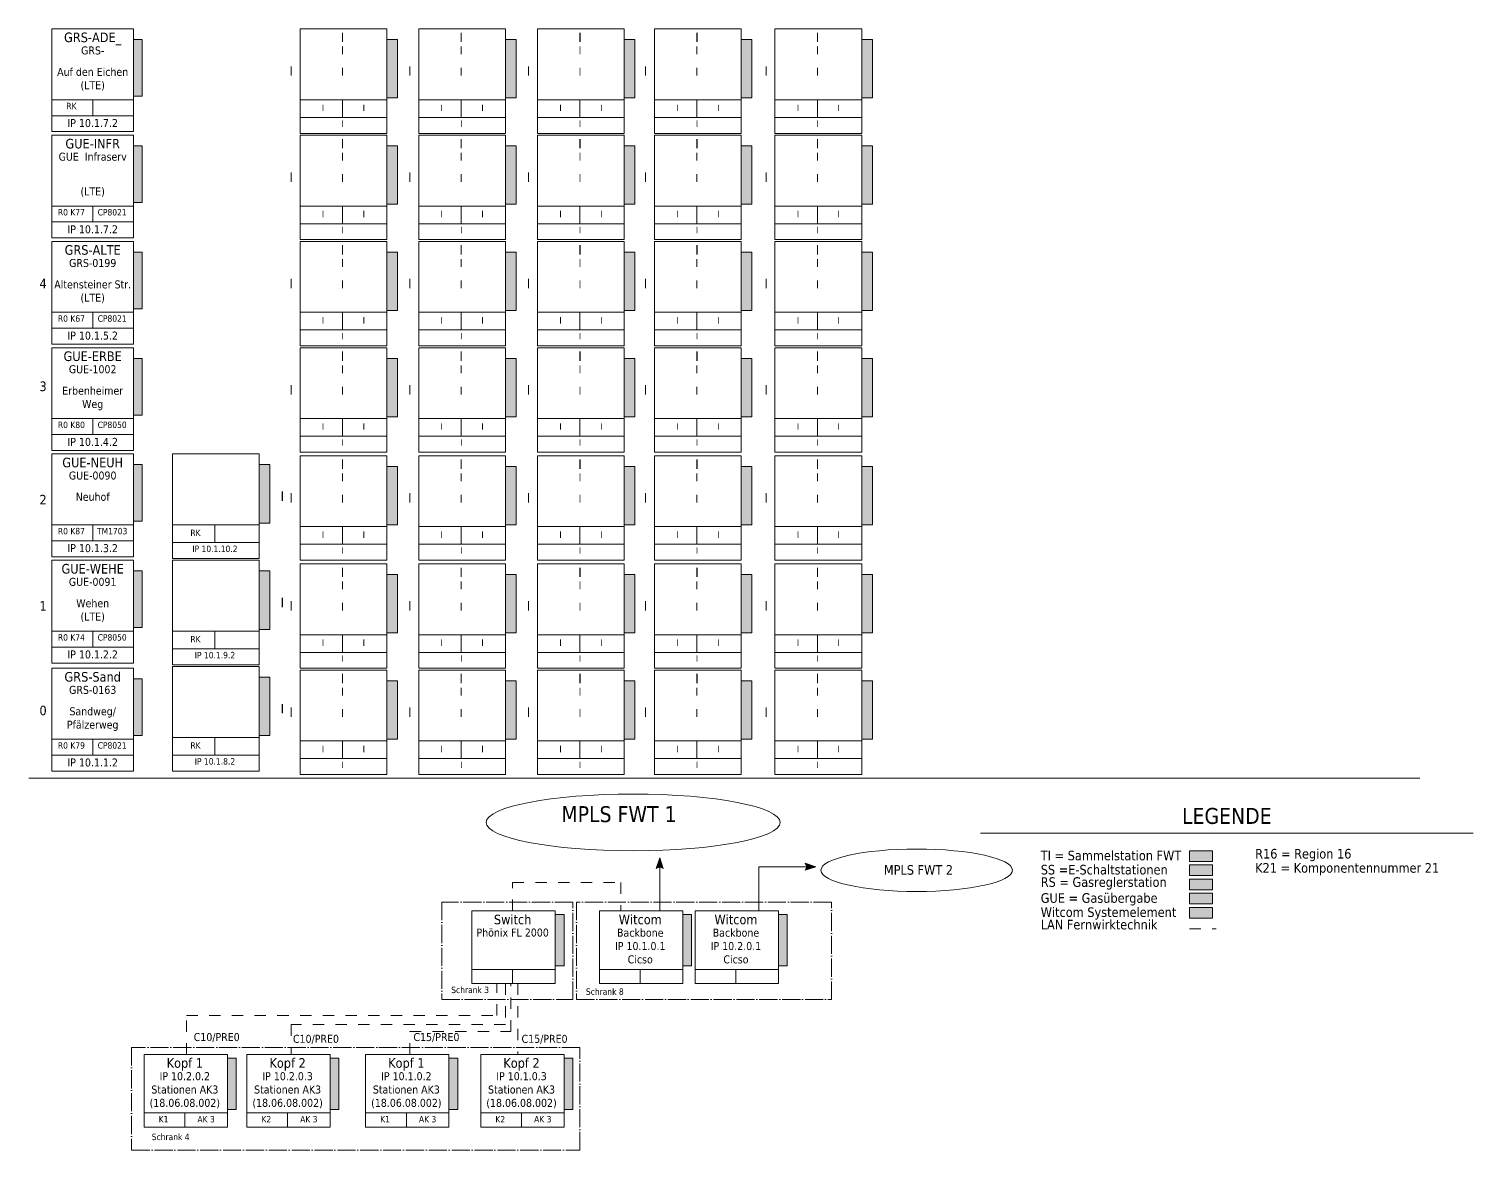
# Model space of a CAD drawing. Header units: millimetres. Extents: x 0 to 2424, y 0 to 950.
# Drawn here: x 1609 to 2424, y 220 to 853 of the extents above; entities that cross this region are included whole.
import ezdxf
from ezdxf.enums import TextEntityAlignment as Align

# ---------------------------------------------------------------- set-up
doc = ezdxf.new("R2010")
doc.units = ezdxf.units.MM
doc.linetypes.add('EPL_DASH', pattern=[1, 0.5, -0.5])
doc.linetypes.add('EPL_DASHDOT', pattern=[1, 0.8, -0.1, 0, -0.1])
doc.layers.add('EPLAN100', color=7, linetype='Continuous', lineweight=5)
doc.layers.add('EPLAN108', color=7, linetype='Continuous', lineweight=13)
doc.styles.add('Tahoma', font='')
doc.styles.get('Tahoma').set_extended_font_data('Tahoma')

msp = doc.modelspace()

# ---------------------------------------------------------------- hatches: boundary and pattern name
at = {"layer": 'EPLAN100', "lineweight": 18, "ltscale": 12.8}
for color, points in [(2, [(1668, 815), (1673, 815), (1673, 847), (1668, 847)]), (3, [(1811, 814), (1817, 814), (1817, 847), (1811, 847)]), (3, [(1878, 814), (1884, 814), (1884, 847), (1878, 847)]), (3, [(1945, 814), (1951, 814), (1951, 847), (1945, 847)]), (3, [(2011, 814), (2017, 814), (2017, 847), (2011, 847)]), (3, [(2079, 814), (2085, 814), (2085, 847), (2079, 847)]), (2, [(1668, 755), (1673, 755), (1673, 787), (1668, 787)]), (3, [(1811, 754), (1817, 754), (1817, 787), (1811, 787)]), (3, [(1878, 754), (1884, 754), (1884, 787), (1878, 787)]), (3, [(1945, 754), (1951, 754), (1951, 787), (1945, 787)]), (3, [(2011, 754), (2017, 754), (2017, 787), (2011, 787)]), (3, [(2079, 754), (2085, 754), (2085, 787), (2079, 787)]), (2, [(1668, 695), (1673, 695), (1673, 727), (1668, 727)]), (3, [(1811, 694), (1817, 694), (1817, 727), (1811, 727)]), (3, [(1878, 694), (1884, 694), (1884, 727), (1878, 727)]), (3, [(1945, 694), (1951, 694), (1951, 727), (1945, 727)]), (3, [(2011, 694), (2017, 694), (2017, 727), (2011, 727)]), (3, [(2079, 694), (2085, 694), (2085, 727), (2079, 727)]), (30, [(1668, 635), (1673, 635), (1673, 667), (1668, 667)]), (3, [(1811, 634), (1817, 634), (1817, 667), (1811, 667)]), (3, [(1878, 634), (1884, 634), (1884, 667), (1878, 667)]), (3, [(1945, 634), (1951, 634), (1951, 667), (1945, 667)]), (3, [(2011, 634), (2017, 634), (2017, 667), (2011, 667)]), (3, [(2079, 634), (2085, 634), (2085, 667), (2079, 667)]), (30, [(1668, 575), (1673, 575), (1673, 607), (1668, 607)]), (2, [(1739, 574), (1745, 574), (1745, 607), (1739, 607)]), (3, [(1811, 573), (1817, 573), (1817, 606), (1811, 606)]), (3, [(1878, 573), (1884, 573), (1884, 606), (1878, 606)]), (3, [(1945, 573), (1951, 573), (1951, 606), (1945, 606)]), (3, [(2011, 573), (2017, 573), (2017, 606), (2011, 606)]), (3, [(2079, 573), (2085, 573), (2085, 606), (2079, 606)]), (30, [(1668, 515), (1673, 515), (1673, 547), (1668, 547)]), (2, [(1739, 514), (1745, 514), (1745, 547), (1739, 547)]), (3, [(1811, 512), (1817, 512), (1817, 545), (1811, 545)]), (3, [(1878, 512), (1884, 512), (1884, 545), (1878, 545)]), (3, [(1945, 512), (1951, 512), (1951, 545), (1945, 545)]), (3, [(2011, 512), (2017, 512), (2017, 545), (2011, 545)]), (3, [(2079, 512), (2085, 512), (2085, 545), (2079, 545)]), (2, [(1668, 454), (1673, 454), (1673, 486), (1668, 486)]), (2, [(1739, 454), (1745, 454), (1745, 487), (1739, 487)]), (3, [(1811, 452), (1817, 452), (1817, 485), (1811, 485)]), (3, [(1878, 452), (1884, 452), (1884, 485), (1878, 485)]), (3, [(1945, 452), (1951, 452), (1951, 485), (1945, 485)]), (3, [(2011, 452), (2017, 452), (2017, 485), (2011, 485)]), (3, [(2079, 452), (2085, 452), (2085, 485), (2079, 485)]), (256, [(1965, 380), (1967, 379), (1965, 385), (1963, 379)]), (140, [(2264, 383), (2277, 383), (2277, 389), (2264, 389)]), (256, [(2048, 380), (2047, 382), (2053, 380), (2047, 378)]), (3, [(2264, 375), (2277, 375), (2277, 381), (2264, 381)]), (2, [(2264, 367), (2277, 367), (2277, 373), (2264, 373)]), (30, [(2264, 359), (2277, 359), (2277, 365), (2264, 365)]), (140, [(1906, 324), (1911, 324), (1911, 353), (1906, 353)]), (190, [(1978, 324), (1983, 324), (1983, 353), (1978, 353)]), (190, [(2032, 324), (2037, 324), (2037, 353), (2032, 353)]), (190, [(2264, 351), (2277, 351), (2277, 357), (2264, 357)]), (140, [(1721, 243), (1726, 243), (1726, 272), (1721, 272)]), (140, [(1779, 243), (1784, 243), (1784, 272), (1779, 272)]), (140, [(1846, 243), (1851, 243), (1851, 272), (1846, 272)]), (140, [(1911, 243), (1916, 243), (1916, 272), (1911, 272)])]:
    msp.add_hatch(color=color, dxfattribs=at).paths.add_polyline_path(points, flags=0)

# ---------------------------------------------------------------- linework, layer by layer
for points in [[(1622, 853), (1622, 795), (1668, 795), (1668, 853)], [(1762, 794), (1811, 794), (1811, 853), (1762, 853)], [(1829, 794), (1878, 794), (1878, 853), (1829, 853)], [(1896, 794), (1945, 794), (1945, 853), (1896, 853)], [(1962, 794), (2011, 794), (2011, 853), (1962, 853)], [(2030, 794), (2079, 794), (2079, 853), (2030, 853)], [(1622, 804), (1645, 804), (1645, 813), (1622, 813)], [(1645, 804), (1668, 804), (1668, 813), (1645, 813)], [(1762, 803), (1786, 803), (1786, 813), (1762, 813)], [(1786, 803), (1811, 803), (1811, 813), (1786, 813)], [(1829, 803), (1853, 803), (1853, 813), (1829, 813)], [(1853, 803), (1878, 803), (1878, 813), (1853, 813)], [(1896, 803), (1920, 803), (1920, 813), (1896, 813)], [(1920, 803), (1945, 803), (1945, 813), (1920, 813)], [(1962, 803), (1986, 803), (1986, 813), (1962, 813)], [(1986, 803), (2011, 803), (2011, 813), (1986, 813)], [(2030, 803), (2054, 803), (2054, 813), (2030, 813)], [(2054, 803), (2079, 803), (2079, 813), (2054, 813)], [(1622, 793), (1622, 735), (1668, 735), (1668, 793)], [(1762, 734), (1811, 734), (1811, 793), (1762, 793)], [(1829, 734), (1878, 734), (1878, 793), (1829, 793)], [(1896, 734), (1945, 734), (1945, 793), (1896, 793)], [(1962, 734), (2011, 734), (2011, 793), (1962, 793)], [(2030, 734), (2079, 734), (2079, 793), (2030, 793)], [(1622, 744), (1645, 744), (1645, 753), (1622, 753)], [(1645, 744), (1668, 744), (1668, 753), (1645, 753)], [(1762, 743), (1786, 743), (1786, 753), (1762, 753)], [(1786, 743), (1811, 743), (1811, 753), (1786, 753)], [(1829, 743), (1853, 743), (1853, 753), (1829, 753)], [(1853, 743), (1878, 743), (1878, 753), (1853, 753)], [(1896, 743), (1920, 743), (1920, 753), (1896, 753)], [(1920, 743), (1945, 743), (1945, 753), (1920, 753)], [(1962, 743), (1986, 743), (1986, 753), (1962, 753)], [(1986, 743), (2011, 743), (2011, 753), (1986, 753)], [(2030, 743), (2054, 743), (2054, 753), (2030, 753)], [(2054, 743), (2079, 743), (2079, 753), (2054, 753)], [(1622, 733), (1622, 675), (1668, 675), (1668, 733)], [(1762, 674), (1811, 674), (1811, 733), (1762, 733)], [(1829, 674), (1878, 674), (1878, 733), (1829, 733)], [(1896, 674), (1945, 674), (1945, 733), (1896, 733)], [(1962, 674), (2011, 674), (2011, 733), (1962, 733)], [(2030, 674), (2079, 674), (2079, 733), (2030, 733)], [(1622, 684), (1645, 684), (1645, 693), (1622, 693)], [(1645, 684), (1668, 684), (1668, 693), (1645, 693)], [(1762, 683), (1786, 683), (1786, 693), (1762, 693)], [(1786, 683), (1811, 683), (1811, 693), (1786, 693)], [(1829, 683), (1853, 683), (1853, 693), (1829, 693)], [(1853, 683), (1878, 683), (1878, 693), (1853, 693)], [(1896, 683), (1920, 683), (1920, 693), (1896, 693)], [(1920, 683), (1945, 683), (1945, 693), (1920, 693)], [(1962, 683), (1986, 683), (1986, 693), (1962, 693)], [(1986, 683), (2011, 683), (2011, 693), (1986, 693)], [(2030, 683), (2054, 683), (2054, 693), (2030, 693)], [(2054, 683), (2079, 683), (2079, 693), (2054, 693)], [(1622, 673), (1622, 615), (1668, 615), (1668, 673)], [(1762, 614), (1811, 614), (1811, 673), (1762, 673)], [(1829, 614), (1878, 614), (1878, 673), (1829, 673)], [(1896, 614), (1945, 614), (1945, 673), (1896, 673)], [(1962, 614), (2011, 614), (2011, 673), (1962, 673)], [(2030, 614), (2079, 614), (2079, 673), (2030, 673)], [(1622, 624), (1645, 624), (1645, 633), (1622, 633)], [(1645, 624), (1668, 624), (1668, 633), (1645, 633)], [(1762, 623), (1786, 623), (1786, 633), (1762, 633)], [(1786, 623), (1811, 623), (1811, 633), (1786, 633)], [(1829, 623), (1853, 623), (1853, 633), (1829, 633)], [(1853, 623), (1878, 623), (1878, 633), (1853, 633)], [(1896, 623), (1920, 623), (1920, 633), (1896, 633)], [(1920, 623), (1945, 623), (1945, 633), (1920, 633)], [(1962, 623), (1986, 623), (1986, 633), (1962, 633)], [(1986, 623), (2011, 623), (2011, 633), (1986, 633)], [(2030, 623), (2054, 623), (2054, 633), (2030, 633)], [(2054, 623), (2079, 623), (2079, 633), (2054, 633)], [(1622, 613), (1622, 555), (1668, 555), (1668, 613)], [(1690, 554), (1739, 554), (1739, 613), (1690, 613)], [(1762, 553), (1811, 553), (1811, 612), (1762, 612)], [(1829, 553), (1878, 553), (1878, 612), (1829, 612)], [(1896, 553), (1945, 553), (1945, 612), (1896, 612)], [(1962, 553), (2011, 553), (2011, 612), (1962, 612)], [(2030, 553), (2079, 553), (2079, 612), (2030, 612)], [(1622, 564), (1645, 564), (1645, 573), (1622, 573)], [(1645, 564), (1668, 564), (1668, 573), (1645, 573)], [(1690, 563), (1714, 563), (1714, 573), (1690, 573)], [(1714, 563), (1739, 563), (1739, 573), (1714, 573)], [(1762, 562), (1786, 562), (1786, 572), (1762, 572)], [(1786, 562), (1811, 562), (1811, 572), (1786, 572)], [(1829, 562), (1853, 562), (1853, 572), (1829, 572)], [(1853, 562), (1878, 562), (1878, 572), (1853, 572)], [(1896, 562), (1920, 562), (1920, 572), (1896, 572)], [(1920, 562), (1945, 562), (1945, 572), (1920, 572)], [(1962, 562), (1986, 562), (1986, 572), (1962, 572)], [(1986, 562), (2011, 562), (2011, 572), (1986, 572)], [(2030, 562), (2054, 562), (2054, 572), (2030, 572)], [(2054, 562), (2079, 562), (2079, 572), (2054, 572)], [(1622, 553), (1622, 495), (1668, 495), (1668, 553)], [(1690, 494), (1739, 494), (1739, 553), (1690, 553)], [(1762, 492), (1811, 492), (1811, 551), (1762, 551)], [(1829, 492), (1878, 492), (1878, 551), (1829, 551)], [(1896, 492), (1945, 492), (1945, 551), (1896, 551)], [(1962, 492), (2011, 492), (2011, 551), (1962, 551)], [(2030, 492), (2079, 492), (2079, 551), (2030, 551)], [(1622, 504), (1645, 504), (1645, 513), (1622, 513)], [(1645, 504), (1668, 504), (1668, 513), (1645, 513)], [(1690, 503), (1714, 503), (1714, 513), (1690, 513)], [(1714, 503), (1739, 503), (1739, 513), (1714, 513)], [(1762, 501), (1786, 501), (1786, 511), (1762, 511)], [(1786, 501), (1811, 501), (1811, 511), (1786, 511)], [(1829, 501), (1853, 501), (1853, 511), (1829, 511)], [(1853, 501), (1878, 501), (1878, 511), (1853, 511)], [(1896, 501), (1920, 501), (1920, 511), (1896, 511)], [(1920, 501), (1945, 501), (1945, 511), (1920, 511)], [(1962, 501), (1986, 501), (1986, 511), (1962, 511)], [(1986, 501), (2011, 501), (2011, 511), (1986, 511)], [(2030, 501), (2054, 501), (2054, 511), (2030, 511)], [(2054, 501), (2079, 501), (2079, 511), (2054, 511)], [(1622, 492), (1622, 434), (1668, 434), (1668, 492)], [(1690, 434), (1739, 434), (1739, 493), (1690, 493)], [(1762, 432), (1811, 432), (1811, 491), (1762, 491)], [(1829, 432), (1878, 432), (1878, 491), (1829, 491)], [(1896, 432), (1945, 432), (1945, 491), (1896, 491)], [(1962, 432), (2011, 432), (2011, 491), (1962, 491)], [(2030, 432), (2079, 432), (2079, 491), (2030, 491)], [(1622, 443), (1645, 443), (1645, 452), (1622, 452)], [(1645, 443), (1668, 443), (1668, 452), (1645, 452)], [(1690, 443), (1714, 443), (1714, 453), (1690, 453)], [(1714, 443), (1739, 443), (1739, 453), (1714, 453)], [(1762, 441), (1786, 441), (1786, 451), (1762, 451)], [(1786, 441), (1811, 441), (1811, 451), (1786, 451)], [(1829, 441), (1853, 441), (1853, 451), (1829, 451)], [(1853, 441), (1878, 441), (1878, 451), (1853, 451)], [(1896, 441), (1920, 441), (1920, 451), (1896, 451)], [(1920, 441), (1945, 441), (1945, 451), (1920, 451)], [(1962, 441), (1986, 441), (1986, 451), (1962, 451)], [(1986, 441), (2011, 441), (2011, 451), (1986, 451)], [(2030, 441), (2054, 441), (2054, 451), (2030, 451)], [(2054, 441), (2079, 441), (2079, 451), (2054, 451)], [(1965, 380), (1967, 379), (1965, 385), (1963, 379)], [(2048, 380), (2047, 382), (2053, 380), (2047, 378)], [(1859, 314), (1906, 314), (1906, 355), (1859, 355)], [(1931, 314), (1978, 314), (1978, 355), (1931, 355)], [(1985, 314), (2032, 314), (2032, 355), (1985, 355)], [(1859, 314), (1882, 314), (1882, 322), (1859, 322)], [(1882, 314), (1906, 314), (1906, 322), (1882, 322)], [(1931, 314), (1954, 314), (1954, 322), (1931, 322)], [(1954, 314), (1978, 314), (1978, 322), (1954, 322)], [(1985, 314), (2008, 314), (2008, 322), (1985, 322)], [(2008, 314), (2032, 314), (2032, 322), (2008, 322)], [(1674, 233), (1721, 233), (1721, 274), (1674, 274)], [(1732, 233), (1779, 233), (1779, 274), (1732, 274)], [(1799, 233), (1846, 233), (1846, 274), (1799, 274)], [(1864, 233), (1911, 233), (1911, 274), (1864, 274)], [(1674, 233), (1697, 233), (1697, 241), (1674, 241)], [(1697, 233), (1721, 233), (1721, 241), (1697, 241)], [(1732, 233), (1755, 233), (1755, 241), (1732, 241)], [(1755, 233), (1779, 233), (1779, 241), (1755, 241)], [(1799, 233), (1822, 233), (1822, 241), (1799, 241)], [(1822, 233), (1846, 233), (1846, 241), (1822, 241)], [(1864, 233), (1887, 233), (1887, 241), (1864, 241)], [(1887, 233), (1911, 233), (1911, 241), (1887, 241)]]:
    msp.add_lwpolyline(points, close=True, dxfattribs=at)
at = {"layer": 'EPLAN100', "color": 2, "lineweight": 18, "ltscale": 12.8}
for points in [[(1668, 815), (1673, 815), (1673, 847), (1668, 847)], [(1668, 755), (1673, 755), (1673, 787), (1668, 787)], [(1668, 695), (1673, 695), (1673, 727), (1668, 727)], [(1739, 574), (1745, 574), (1745, 607), (1739, 607)], [(1739, 514), (1745, 514), (1745, 547), (1739, 547)], [(1668, 454), (1673, 454), (1673, 486), (1668, 486)], [(1739, 454), (1745, 454), (1745, 487), (1739, 487)], [(2264, 367), (2277, 367), (2277, 373), (2264, 373)]]:
    msp.add_lwpolyline(points, close=True, dxfattribs=at)
at = {"layer": 'EPLAN100', "color": 3, "lineweight": 18, "ltscale": 12.8}
for points in [[(1811, 814), (1817, 814), (1817, 847), (1811, 847)], [(1878, 814), (1884, 814), (1884, 847), (1878, 847)], [(1945, 814), (1951, 814), (1951, 847), (1945, 847)], [(2011, 814), (2017, 814), (2017, 847), (2011, 847)], [(2079, 814), (2085, 814), (2085, 847), (2079, 847)], [(1811, 754), (1817, 754), (1817, 787), (1811, 787)], [(1878, 754), (1884, 754), (1884, 787), (1878, 787)], [(1945, 754), (1951, 754), (1951, 787), (1945, 787)], [(2011, 754), (2017, 754), (2017, 787), (2011, 787)], [(2079, 754), (2085, 754), (2085, 787), (2079, 787)], [(1811, 694), (1817, 694), (1817, 727), (1811, 727)], [(1878, 694), (1884, 694), (1884, 727), (1878, 727)], [(1945, 694), (1951, 694), (1951, 727), (1945, 727)], [(2011, 694), (2017, 694), (2017, 727), (2011, 727)], [(2079, 694), (2085, 694), (2085, 727), (2079, 727)], [(1811, 634), (1817, 634), (1817, 667), (1811, 667)], [(1878, 634), (1884, 634), (1884, 667), (1878, 667)], [(1945, 634), (1951, 634), (1951, 667), (1945, 667)], [(2011, 634), (2017, 634), (2017, 667), (2011, 667)], [(2079, 634), (2085, 634), (2085, 667), (2079, 667)], [(1811, 573), (1817, 573), (1817, 606), (1811, 606)], [(1878, 573), (1884, 573), (1884, 606), (1878, 606)], [(1945, 573), (1951, 573), (1951, 606), (1945, 606)], [(2011, 573), (2017, 573), (2017, 606), (2011, 606)], [(2079, 573), (2085, 573), (2085, 606), (2079, 606)], [(1811, 512), (1817, 512), (1817, 545), (1811, 545)], [(1878, 512), (1884, 512), (1884, 545), (1878, 545)], [(1945, 512), (1951, 512), (1951, 545), (1945, 545)], [(2011, 512), (2017, 512), (2017, 545), (2011, 545)], [(2079, 512), (2085, 512), (2085, 545), (2079, 545)], [(1811, 452), (1817, 452), (1817, 485), (1811, 485)], [(1878, 452), (1884, 452), (1884, 485), (1878, 485)], [(1945, 452), (1951, 452), (1951, 485), (1945, 485)], [(2011, 452), (2017, 452), (2017, 485), (2011, 485)], [(2079, 452), (2085, 452), (2085, 485), (2079, 485)], [(2264, 375), (2277, 375), (2277, 381), (2264, 381)]]:
    msp.add_lwpolyline(points, close=True, dxfattribs=at)
at = {"layer": 'EPLAN100', "color": 30, "lineweight": 18, "ltscale": 12.8}
for points in [[(1668, 635), (1673, 635), (1673, 667), (1668, 667)], [(1668, 575), (1673, 575), (1673, 607), (1668, 607)], [(1668, 515), (1673, 515), (1673, 547), (1668, 547)], [(2264, 359), (2277, 359), (2277, 365), (2264, 365)]]:
    msp.add_lwpolyline(points, close=True, dxfattribs=at)
at = {"layer": 'EPLAN100', "lineweight": 18, "ltscale": 12.8}
for points in [[(1609, 430), (2394, 430)], [(2146, 399), (2424, 399)], [(1965, 380), (1965, 355)], [(2021, 355), (2021, 380), (2048, 380)]]:
    msp.add_lwpolyline(points, dxfattribs=at)
at = {"layer": 'EPLAN100', "color": 140, "lineweight": 18, "ltscale": 12.8}
for points in [[(2264, 383), (2277, 383), (2277, 389), (2264, 389)], [(1906, 324), (1911, 324), (1911, 353), (1906, 353)], [(1721, 243), (1726, 243), (1726, 272), (1721, 272)], [(1779, 243), (1784, 243), (1784, 272), (1779, 272)], [(1846, 243), (1851, 243), (1851, 272), (1846, 272)], [(1911, 243), (1916, 243), (1916, 272), (1911, 272)]]:
    msp.add_lwpolyline(points, close=True, dxfattribs=at)
at = {"layer": 'EPLAN100', "color": 140, "linetype": 'EPL_DASH', "lineweight": 18, "ltscale": 12.8}
for points in [[(1882, 355), (1882, 371), (1943, 371), (1943, 355)], [(2264, 345), (2279, 345)], [(1698, 274), (1698, 296), (1873, 296), (1873, 314)], [(1878, 314), (1878, 291), (1757, 291), (1757, 274)], [(1824, 274), (1824, 287), (1881, 287), (1881, 314)], [(1885, 314), (1885, 274)]]:
    msp.add_lwpolyline(points, dxfattribs=at)
at = {"layer": 'EPLAN100', "linetype": 'EPL_DASHDOT', "lineweight": 18, "ltscale": 12.8}
for points in [[(1842, 305), (1916, 305), (1916, 360), (1842, 360)], [(1918, 305), (2062, 305), (2062, 360), (1918, 360)], [(1667, 220), (1920, 220), (1920, 278), (1667, 278)]]:
    msp.add_lwpolyline(points, close=True, dxfattribs=at)
at = {"layer": 'EPLAN100', "color": 190, "lineweight": 18, "ltscale": 12.8}
for points in [[(1978, 324), (1983, 324), (1983, 353), (1978, 353)], [(2032, 324), (2037, 324), (2037, 353), (2032, 353)], [(2264, 351), (2277, 351), (2277, 357), (2264, 357)]]:
    msp.add_lwpolyline(points, close=True, dxfattribs=at)
at = {"layer": 'EPLAN100', "lineweight": 18, "ltscale": 12.8}
for centre, major_axis, ratio in [((1950, 405), (83, 0), 0.19277108), ((2110, 378), (54, 0), 0.22222222)]:
    msp.add_ellipse(centre, major_axis=major_axis, ratio=ratio, start_param=-6.283185307179585, end_param=0, dxfattribs=at)

# ---------------------------------------------------------------- texts
at = {"layer": 'EPLAN108', "color": 7, "style": 'Tahoma'}
for s, height, p in [('GRS-ADE_', 5.418, (1645, 850.9164)), ('I', 5.418, (1786, 850.9164)), ('I', 5.418, (1853, 850.9164)), ('I', 5.418, (1920, 850.9164)), ('I', 5.418, (1986, 850.9164)), ('I', 5.418, (2054, 850.9164)), ('GRS-', 4.515, (1645, 843.097)), ('I', 4.515, (1786, 843.097)), ('I', 4.515, (1853, 843.097)), ('I', 4.515, (1920, 843.097)), ('I', 4.515, (1986, 843.097)), ('I', 4.515, (2054, 843.097)), ('I', 5.418, (1757, 831.9164)), ('I', 5.418, (1824, 831.9164)), ('I', 5.418, (1891, 831.9164)), ('I', 5.418, (1957, 831.9164)), ('I', 5.418, (2025, 831.9164)), ('I', 4.515, (1786, 831.097)), ('I', 4.515, (1853, 831.097)), ('I', 4.515, (1920, 831.097)), ('I', 4.515, (1986, 831.097)), ('I', 4.515, (2054, 831.097)), ('RK', 3.612, (1633, 811.2776)), ('I', 3.612, (1775, 810.2776)), ('I', 3.612, (1798, 810.2776)), ('I', 3.612, (1842, 810.2776)), ('I', 3.612, (1865, 810.2776)), ('I', 3.612, (1909, 810.2776)), ('I', 3.612, (1932, 810.2776)), ('I', 3.612, (1975, 810.2776)), ('I', 3.612, (1998, 810.2776)), ('I', 3.612, (2043, 810.2776)), ('I', 3.612, (2066, 810.2776)), ('IP 10.1.7.2', 4.515, (1645, 802.097)), ('I', 3.612, (1786, 801.2776)), ('I', 3.612, (1853, 801.2776)), ('I', 3.612, (1920, 801.2776)), ('I', 3.612, (1986, 801.2776)), ('I', 3.612, (2054, 801.2776)), ('GUE-INFR', 5.418, (1645, 790.9164)), ('I', 5.418, (1786, 790.9164)), ('I', 5.418, (1853, 790.9164)), ('I', 5.418, (1920, 790.9164)), ('I', 5.418, (1986, 790.9164)), ('I', 5.418, (2054, 790.9164)), ('GUE  Infraserv', 4.515, (1645, 783.097)), ('I', 4.515, (1786, 783.097)), ('I', 4.515, (1853, 783.097)), ('I', 4.515, (1920, 783.097)), ('I', 4.515, (1986, 783.097)), ('I', 4.515, (2054, 783.097)), ('I', 5.418, (1757, 771.9164)), ('I', 4.515, (1786, 771.097)), ('I', 5.418, (1824, 771.9164)), ('I', 4.515, (1853, 771.097)), ('I', 5.418, (1891, 771.9164)), ('I', 4.515, (1920, 771.097)), ('I', 5.418, (1957, 771.9164)), ('I', 4.515, (1986, 771.097)), ('I', 5.418, (2025, 771.9164)), ('I', 4.515, (2054, 771.097)), ('R0 K77', 3.612, (1633, 751.2776)), ('CP8021', 3.612, (1656, 751.2776)), ('I', 3.612, (1775, 750.2776)), ('I', 3.612, (1798, 750.2776)), ('I', 3.612, (1842, 750.2776)), ('I', 3.612, (1865, 750.2776)), ('I', 3.612, (1909, 750.2776)), ('I', 3.612, (1932, 750.2776)), ('I', 3.612, (1975, 750.2776)), ('I', 3.612, (1998, 750.2776)), ('I', 3.612, (2043, 750.2776)), ('I', 3.612, (2066, 750.2776)), ('IP 10.1.7.2', 4.515, (1645, 742.097)), ('I', 3.612, (1786, 741.2776)), ('I', 3.612, (1853, 741.2776)), ('I', 3.612, (1920, 741.2776)), ('I', 3.612, (1986, 741.2776)), ('I', 3.612, (2054, 741.2776)), ('GRS-ALTE', 5.418, (1645, 730.9164)), ('I', 5.418, (1786, 730.9164)), ('I', 5.418, (1853, 730.9164)), ('I', 5.418, (1920, 730.9164)), ('I', 5.418, (1986, 730.9164)), ('I', 5.418, (2054, 730.9164)), ('GRS-0199', 4.515, (1645, 723.097)), ('I', 4.515, (1786, 723.097)), ('I', 4.515, (1853, 723.097)), ('I', 4.515, (1920, 723.097)), ('I', 4.515, (1986, 723.097)), ('I', 4.515, (2054, 723.097)), ('4', 5.418, (1617, 711.9164)), ('I', 5.418, (1757, 711.9164)), ('I', 4.515, (1786, 711.097)), ('I', 5.418, (1824, 711.9164)), ('I', 4.515, (1853, 711.097)), ('I', 5.418, (1891, 711.9164)), ('I', 4.515, (1920, 711.097)), ('I', 5.418, (1957, 711.9164)), ('I', 4.515, (1986, 711.097)), ('I', 5.418, (2025, 711.9164)), ('I', 4.515, (2054, 711.097)), ('R0 K67', 3.612, (1633, 691.2776)), ('CP8021', 3.612, (1656, 691.2776)), ('I', 3.612, (1775, 690.2776)), ('I', 3.612, (1798, 690.2776)), ('I', 3.612, (1842, 690.2776)), ('I', 3.612, (1865, 690.2776)), ('I', 3.612, (1909, 690.2776)), ('I', 3.612, (1932, 690.2776)), ('I', 3.612, (1975, 690.2776)), ('I', 3.612, (1998, 690.2776)), ('I', 3.612, (2043, 690.2776)), ('I', 3.612, (2066, 690.2776)), ('IP 10.1.5.2', 4.515, (1645, 682.097)), ('I', 3.612, (1786, 681.2776)), ('I', 3.612, (1853, 681.2776)), ('I', 3.612, (1920, 681.2776)), ('I', 3.612, (1986, 681.2776)), ('I', 3.612, (2054, 681.2776)), ('GUE-ERBE', 5.418, (1645, 670.9164)), ('I', 5.418, (1786, 670.9164)), ('I', 5.418, (1853, 670.9164)), ('I', 5.418, (1920, 670.9164)), ('I', 5.418, (1986, 670.9164)), ('I', 5.418, (2054, 670.9164)), ('GUE-1002', 4.515, (1645, 663.097)), ('I', 4.515, (1786, 663.097)), ('I', 4.515, (1853, 663.097)), ('I', 4.515, (1920, 663.097)), ('I', 4.515, (1986, 663.097)), ('I', 4.515, (2054, 663.097)), ('3', 5.418, (1617, 653.9164)), ('I', 5.418, (1757, 651.9164)), ('I', 4.515, (1786, 651.097)), ('I', 5.418, (1824, 651.9164)), ('I', 4.515, (1853, 651.097)), ('I', 5.418, (1891, 651.9164)), ('I', 4.515, (1920, 651.097)), ('I', 5.418, (1957, 651.9164)), ('I', 4.515, (1986, 651.097)), ('I', 5.418, (2025, 651.9164)), ('I', 4.515, (2054, 651.097)), ('R0 K80', 3.612, (1633, 631.2776)), ('CP8050', 3.612, (1656, 631.2776)), ('I', 3.612, (1775, 630.2776)), ('I', 3.612, (1798, 630.2776)), ('I', 3.612, (1842, 630.2776)), ('I', 3.612, (1865, 630.2776)), ('I', 3.612, (1909, 630.2776)), ('I', 3.612, (1932, 630.2776)), ('I', 3.612, (1975, 630.2776)), ('I', 3.612, (1998, 630.2776)), ('I', 3.612, (2043, 630.2776)), ('I', 3.612, (2066, 630.2776)), ('IP 10.1.4.2', 4.515, (1645, 622.097)), ('I', 3.612, (1786, 621.2776)), ('I', 3.612, (1853, 621.2776)), ('I', 3.612, (1920, 621.2776)), ('I', 3.612, (1986, 621.2776)), ('I', 3.612, (2054, 621.2776)), ('GUE-NEUH', 5.418, (1645, 610.9164)), ('GUE-0090', 4.515, (1645, 603.097)), ('I', 5.418, (1786, 609.9164)), ('I', 5.418, (1853, 609.9164)), ('I', 5.418, (1920, 609.9164)), ('I', 5.418, (1986, 609.9164)), ('I', 5.418, (2054, 609.9164)), ('I', 4.515, (1786, 602.097)), ('I', 4.515, (1853, 602.097)), ('I', 4.515, (1920, 602.097)), ('I', 4.515, (1986, 602.097)), ('I', 4.515, (2054, 602.097)), ('2', 5.418, (1617, 589.9164)), ('Neuhof', 4.515, (1645, 591.097)), ('I', 5.418, (1752, 591.9164)), ('I', 5.418, (1757, 590.9164)), ('I', 4.515, (1786, 590.097)), ('I', 5.418, (1824, 590.9164)), ('I', 4.515, (1853, 590.097)), ('I', 5.418, (1891, 590.9164)), ('I', 4.515, (1920, 590.097)), ('I', 5.418, (1957, 590.9164)), ('I', 4.515, (1986, 590.097)), ('I', 5.418, (2025, 590.9164)), ('I', 4.515, (2054, 590.097)), ('R0 K87', 3.612, (1633, 571.2776)), ('TM1703', 3.612, (1656, 571.2776)), ('RK', 3.612, (1703, 570.2776)), ('I', 3.612, (1775, 569.2776)), ('I', 3.612, (1798, 569.2776)), ('I', 3.612, (1842, 569.2776)), ('I', 3.612, (1865, 569.2776)), ('I', 3.612, (1909, 569.2776)), ('I', 3.612, (1932, 569.2776)), ('I', 3.612, (1975, 569.2776)), ('I', 3.612, (1998, 569.2776)), ('I', 3.612, (2043, 569.2776)), ('I', 3.612, (2066, 569.2776)), ('IP 10.1.3.2', 4.515, (1645, 562.097)), ('IP 10.1.10.2', 3.612, (1714, 561.2776)), ('I', 3.612, (1786, 560.2776)), ('I', 3.612, (1853, 560.2776)), ('I', 3.612, (1920, 560.2776)), ('I', 3.612, (1986, 560.2776)), ('I', 3.612, (2054, 560.2776)), ('GUE-WEHE', 5.418, (1645, 550.9164)), ('I', 5.418, (1786, 548.9164)), ('I', 5.418, (1853, 548.9164)), ('I', 5.418, (1920, 548.9164)), ('I', 5.418, (1986, 548.9164)), ('I', 5.418, (2054, 548.9164)), ('GUE-0091', 4.515, (1645, 543.097)), ('I', 4.515, (1786, 541.097)), ('I', 4.515, (1853, 541.097)), ('I', 4.515, (1920, 541.097)), ('I', 4.515, (1986, 541.097)), ('I', 4.515, (2054, 541.097)), ('1', 5.418, (1617, 529.9164)), ('I', 5.418, (1752, 531.9164)), ('I', 5.418, (1757, 529.9164)), ('I', 5.418, (1824, 529.9164)), ('I', 5.418, (1891, 529.9164)), ('I', 5.418, (1957, 529.9164)), ('I', 5.418, (2025, 529.9164)), ('I', 4.515, (1786, 529.097)), ('I', 4.515, (1853, 529.097)), ('I', 4.515, (1920, 529.097)), ('I', 4.515, (1986, 529.097)), ('I', 4.515, (2054, 529.097)), ('R0 K74', 3.612, (1633, 511.2776)), ('CP8050', 3.612, (1656, 511.2776)), ('RK', 3.612, (1703, 510.2776)), ('I', 3.612, (1775, 508.2776)), ('I', 3.612, (1798, 508.2776)), ('I', 3.612, (1842, 508.2776)), ('I', 3.612, (1865, 508.2776)), ('I', 3.612, (1909, 508.2776)), ('I', 3.612, (1932, 508.2776)), ('I', 3.612, (1975, 508.2776)), ('I', 3.612, (1998, 508.2776)), ('I', 3.612, (2043, 508.2776)), ('I', 3.612, (2066, 508.2776)), ('IP 10.1.2.2', 4.515, (1645, 502.097)), ('IP 10.1.9.2', 3.612, (1714, 501.2776)), ('I', 3.612, (1786, 499.2776)), ('I', 3.612, (1853, 499.2776)), ('I', 3.612, (1920, 499.2776)), ('I', 3.612, (1986, 499.2776)), ('I', 3.612, (2054, 499.2776)), ('GRS-Sand', 5.418, (1645, 489.9164)), ('GRS-0163', 4.515, (1645, 482.097)), ('I', 5.418, (1786, 488.9164)), ('I', 4.515, (1786, 481.097)), ('I', 5.418, (1853, 488.9164)), ('I', 4.515, (1853, 481.097)), ('I', 5.418, (1920, 488.9164)), ('I', 4.515, (1920, 481.097)), ('I', 5.418, (1986, 488.9164)), ('I', 4.515, (1986, 481.097)), ('I', 5.418, (2054, 488.9164)), ('I', 4.515, (2054, 481.097)), ('0', 5.418, (1617, 470.9164)), ('I', 5.418, (1752, 471.9164)), ('I', 5.418, (1757, 469.9164)), ('I', 4.515, (1786, 469.097)), ('I', 5.418, (1824, 469.9164)), ('I', 4.515, (1853, 469.097)), ('I', 5.418, (1891, 469.9164)), ('I', 4.515, (1920, 469.097)), ('I', 5.418, (1957, 469.9164)), ('I', 4.515, (1986, 469.097)), ('I', 5.418, (2025, 469.9164)), ('I', 4.515, (2054, 469.097)), ('R0 K79', 3.612, (1633, 450.2776)), ('CP8021', 3.612, (1656, 450.2776)), ('RK', 3.612, (1703, 450.2776)), ('I', 3.612, (1775, 448.2776)), ('I', 3.612, (1798, 448.2776)), ('I', 3.612, (1842, 448.2776)), ('I', 3.612, (1865, 448.2776)), ('I', 3.612, (1909, 448.2776)), ('I', 3.612, (1932, 448.2776)), ('I', 3.612, (1975, 448.2776)), ('I', 3.612, (1998, 448.2776)), ('I', 3.612, (2043, 448.2776)), ('I', 3.612, (2066, 448.2776)), ('IP 10.1.1.2', 4.515, (1645, 441.097)), ('IP 10.1.8.2', 3.612, (1714, 441.2776)), ('I', 3.612, (1786, 439.2776)), ('I', 3.612, (1853, 439.2776)), ('I', 3.612, (1920, 439.2776)), ('I', 3.612, (1986, 439.2776)), ('I', 3.612, (2054, 439.2776)), ('MPLS FWT 1', 9.03, (1942, 414.194)), ('LEGENDE', 9.03, (2285, 413.194)), ('MPLS FWT 2', 5.418, (2111, 380.9164)), ('Switch', 5.418, (1882, 352.9164)), ('Witcom', 5.418, (1954, 352.9164)), ('Witcom', 5.418, (2008, 352.9164)), ('Phönix FL 2000', 4.515, (1882, 345.097)), ('Schrank 3', 3.612, (1858, 312.2776)), ('Schrank 8', 3.612, (1934, 311.2776)), ('C10/PRE0', 4.515, (1715, 286.097)), ('C15/PRE0', 4.515, (1839, 286.097)), ('C10/PRE0', 4.515, (1771, 285.097)), ('C15/PRE0', 4.515, (1900, 285.097)), ('Kopf 1', 5.418, (1697, 271.9164)), ('Kopf 2', 5.418, (1755, 271.9164)), ('Kopf 1', 5.418, (1822, 271.9164)), ('Kopf 2', 5.418, (1887, 271.9164)), ('K1', 3.612, (1685, 239.2776)), ('AK 3', 3.612, (1709, 239.2776)), ('K2', 3.612, (1743, 239.2776)), ('AK 3', 3.612, (1767, 239.2776)), ('K1', 3.612, (1810, 239.2776)), ('AK 3', 3.612, (1834, 239.2776)), ('K2', 3.612, (1875, 239.2776)), ('AK 3', 3.612, (1899, 239.2776)), ('Schrank 4', 3.612, (1689, 229.2776))]:
    msp.add_text(s, height=height, dxfattribs=at).set_placement(p, align=Align.TOP_CENTER)
for s, p in [('TI = Sammelstation FWT', (2180, 382)), ('R16 = Region 16', (2301, 383)), ('SS =E-Schaltstationen', (2180, 374)), ('K21 = Komponentennummer 21', (2301, 375)), ('RS = Gasreglerstation', (2180, 367)), ('GUE = Gasübergabe', (2180, 358)), ('Witcom Systemelement', (2180, 350)), ('LAN Fernwirktechnik', (2180, 343))]:
    msp.add_text(s, height=5.418, dxfattribs=at).set_placement(p, align=Align.BOTTOM_LEFT)
at = {"layer": 'EPLAN108', "color": 7, "char_height": 4.515, "attachment_point": 2, "style": 'Tahoma'}
for s, insert in [('Auf den Eichen\\P(LTE)', (1645, 831)), ('\\P(LTE)', (1645, 771)), ('Altensteiner Str.\\P(LTE)', (1645, 711)), ('Erbenheimer\\PWeg', (1645, 651)), ('Wehen\\P(LTE)', (1645, 531)), ('Sandweg/\\PPfälzerweg', (1645, 470)), ('Backbone\\PIP 10.1.0.1\\PCicso', (1954, 345)), ('Backbone\\PIP 10.2.0.1\\PCicso', (2008, 345)), ('IP 10.2.0.2\\PStationen AK3\\P(18.06.08.002)', (1697, 264)), ('IP 10.2.0.3\\PStationen AK3\\P(18.06.08.002)', (1755, 264)), ('IP 10.1.0.2\\PStationen AK3\\P(18.06.08.002)', (1822, 264)), ('IP 10.1.0.3\\PStationen AK3\\P(18.06.08.002)', (1887, 264))]:
    msp.add_mtext(s, dxfattribs=dict(at, insert=insert))

doc.saveas('drawing.dxf')
